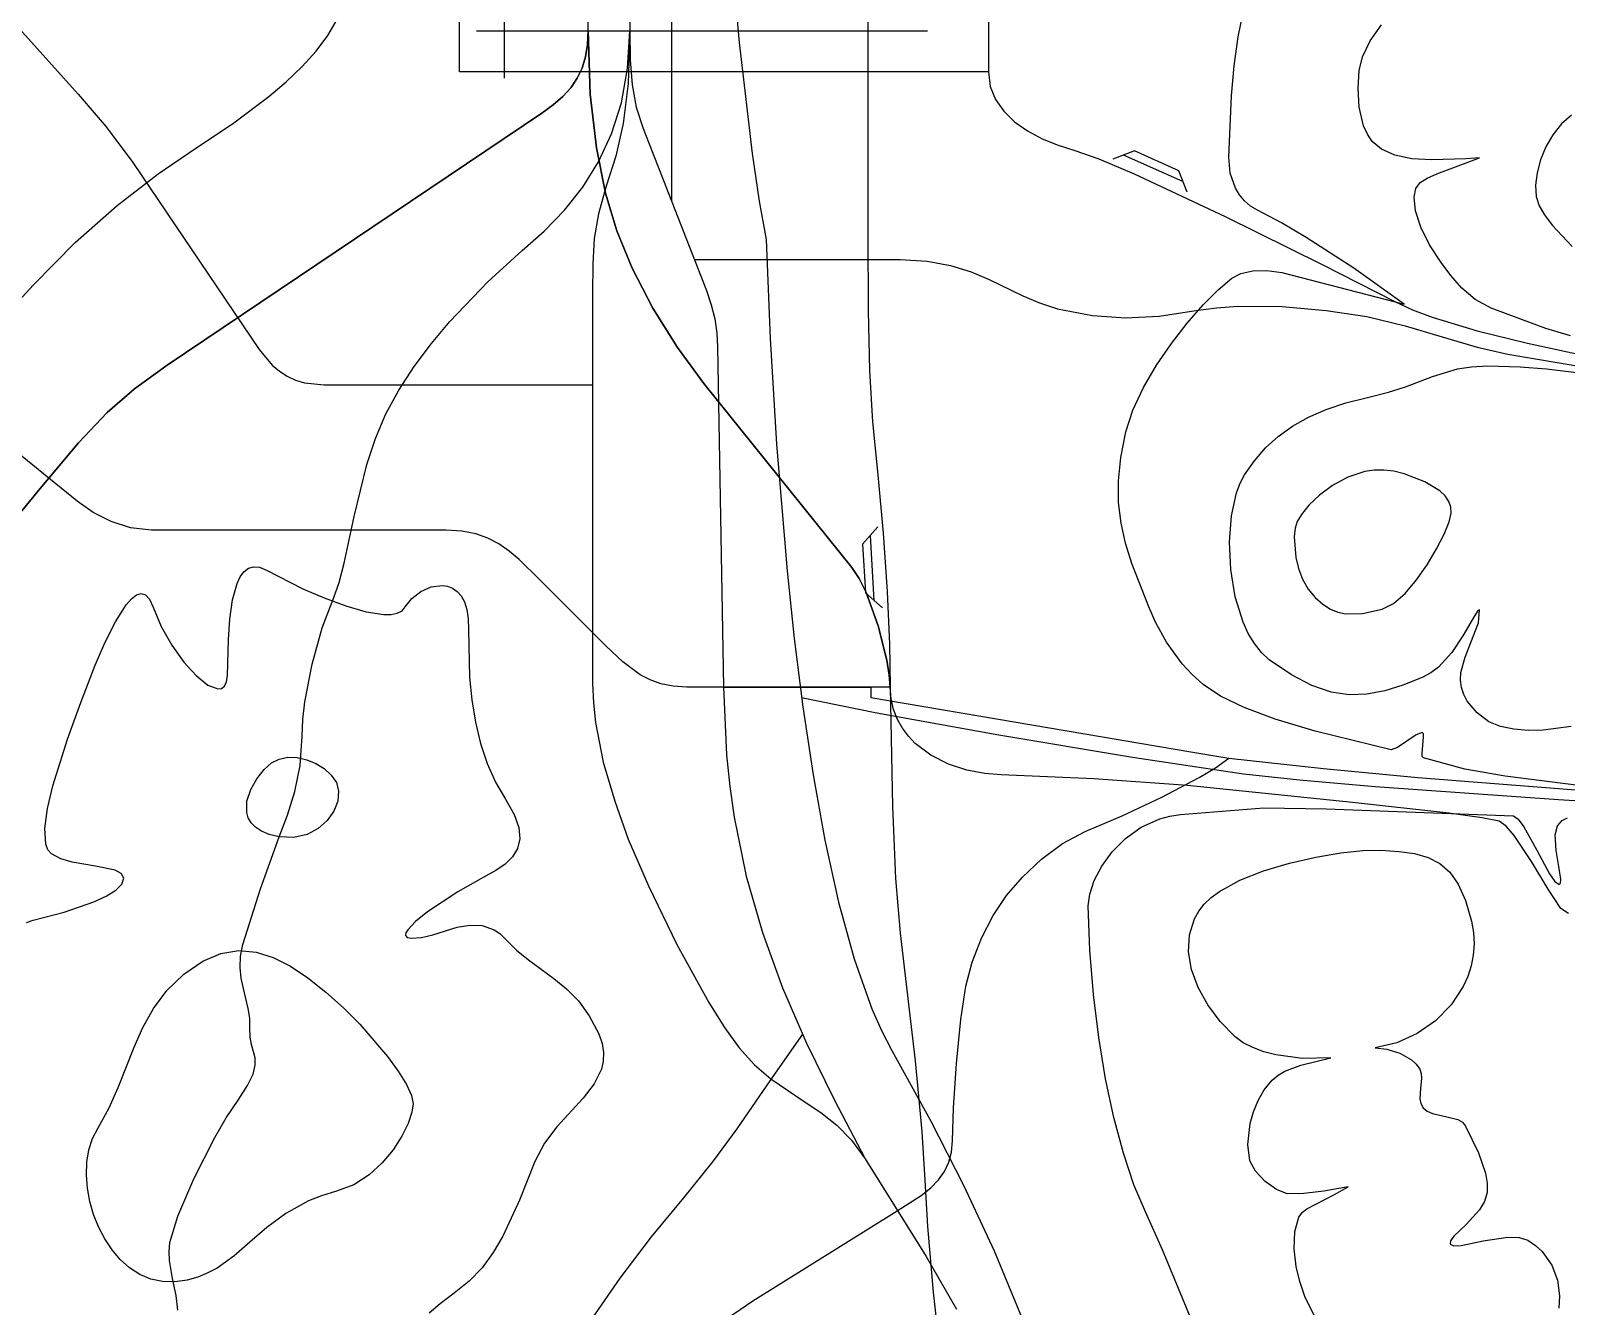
# Model space of a CAD drawing. Header units: millimetres. Extents: x 2 to 2848, y 1 to 2248.
# Drawn here: x 767.1 to 956.2, y 736.6 to 893.7 of the extents above; entities that cross this region are included whole.
import ezdxf

# ---------------------------------------------------------------- set-up
doc = ezdxf.new("R2010")
doc.units = ezdxf.units.MM
for name, color, linetype in [('100m', 7, 'CONTINUOUS'), ('200m', 7, 'CONTINUOUS'), ('500m', 7, 'CONTINUOUS'), ('8x', 7, 'CONTINUOUS'), ('8xx', 7, 'CONTINUOUS'), ('8xx淵', 7, 'CONTINUOUS'), ('8x淵', 7, 'CONTINUOUS'), ('9x', 7, 'CONTINUOUS'), ('9xx', 7, 'CONTINUOUS'), ('9xx淵', 7, 'CONTINUOUS'), ('9x淵', 7, 'CONTINUOUS'), ('市街地', 7, 'CONTINUOUS'), ('河川・湖沼', 7, 'CONTINUOUS'), ('禾州地鉄', 7, 'CONTINUOUS'), ('禾州市道', 7, 'CONTINUOUS'), ('禾州市電', 7, 'CONTINUOUS'), ('禾州新交通', 7, 'CONTINUOUS'), ('終南線', 7, 'CONTINUOUS'), ('自轉車道・登山道', 7, 'CONTINUOUS'), ('車廠', 7, 'CONTINUOUS'), ('青空急行', 7, 'CONTINUOUS'), ('高速道路', 7, 'CONTINUOUS'), ('鹽州線', 7, 'CONTINUOUS')]:
    doc.layers.add(name, color=color, linetype=linetype)

msp = doc.modelspace()

# ---------------------------------------------------------------- linework, layer by layer
at = {"layer": '100m', "color": 1}
for points in [[(963.224211, 800.023786), (956.122511, 800.913537), (948.672169, 801.88382), (943.73125, 802.7148), (938.61896, 804.1412), (938.4847, 804.306808), (938.451648, 804.66338), (938.552896, 805.695137), (938.650172, 806.727927), (938.612153, 807.085787), (938.47094, 807.2532), (937.706818, 806.963528), (936.566974, 806.191175), (935.42391, 805.419759), (934.65013, 805.1329), (925.30474, 807.4068), (920.376837, 808.880586), (916.538271, 810.315662), (913.63474, 811.733283), (911.51194, 813.1547), (910.117659, 814.397791), (908.90321, 815.71268), (906.970285, 818.387837), (905.626117, 820.840152), (904.78366, 822.7296), (902.697249, 828.084392), (901.926602, 830.575634), (901.376639, 833.046964), (901.07659, 835.576527), (901.055687, 838.242468), (901.343163, 841.122931), (901.96825, 844.29606), (902.839007, 846.973603), (904.132453, 849.740589), (905.746279, 852.507945), (907.578176, 855.186596), (909.525834, 857.68747), (911.486944, 859.921493), (913.359196, 861.799591), (915.04028, 863.23269), (916.118014, 863.77696), (917.602938, 864.11242), (919.344373, 864.174543), (921.19164, 863.8988), (936.2358, 860.03047), (930.043961, 864.43846), (924.191897, 868.238402), (921.127418, 870.038597), (918.18039, 871.58227), (917.316484, 872.095979), (916.575085, 872.732281), (915.955152, 873.473234), (915.45564, 874.300891), (914.813712, 876.144543), (914.64096, 878.11968), (914.988692, 885.696702), (915.315805, 889.374393), (915.800956, 892.940314), (916.48605, 896.366048)], [(766.559638, 783.85301), (767.38262, 784.1345), (771.2099, 785.101927), (774.85181, 786.389537), (776.366326, 787.104231), (777.55019, 787.839955), (778.308631, 788.577035), (778.54688, 789.2958), (778.236291, 789.884357), (777.482654, 790.286092), (775.073315, 790.782087), (772.173018, 791.289764), (770.805684, 791.706101), (769.63592, 792.3151), (769.204021, 792.794616), (768.93322, 793.489055), (768.812078, 795.416734), (769.146832, 797.886209), (769.811817, 800.68555), (771.629833, 806.426116), (773.26082, 810.943), (775.031681, 815.561819), (776.225893, 818.313459), (777.52145, 820.900401), (778.839968, 822.978005), (779.483343, 823.718106), (780.103064, 824.201633), (780.689335, 824.385505), (781.232356, 824.226644), (781.72233, 823.681969), (782.14946, 822.7084), (783.139046, 820.304647), (784.446763, 817.998583), (785.935672, 815.933824), (787.468838, 814.253987), (788.90932, 813.10269), (790.120183, 812.623548), (790.596715, 812.680916), (790.964489, 812.960179), (791.20639, 813.47929), (791.3053, 814.2562), (791.429156, 818.721247), (791.609333, 821.222902), (791.94878, 823.597959), (792.507827, 825.616902), (792.888554, 826.421107), (793.346804, 827.050216), (793.890118, 827.475539), (794.526038, 827.668387), (795.262105, 827.600071), (796.10586, 827.2419), (800.584009, 824.965586), (803.215678, 823.829046), (805.872918, 822.845413), (808.378607, 822.128559), (810.555627, 821.792358), (811.465536, 821.802587), (812.226858, 821.950681), (812.817453, 822.250874), (813.21518, 822.7174), (814.007756, 823.76803), (815.120447, 824.631198), (816.419134, 825.200446), (817.769698, 825.369319), (818.422521, 825.270346), (819.038019, 825.031358), (819.599427, 824.639046), (820.089979, 824.080105), (820.492912, 823.341228), (820.791459, 822.409105), (820.968857, 821.270432), (821.00834, 819.9119), (821.132769, 814.084156), (821.414161, 811.257177), (821.860042, 808.522775), (822.484193, 805.906939), (823.30039, 803.435656), (824.322413, 801.134914), (825.56404, 799.0307), (826.64361, 797.167193), (827.209356, 795.552772), (827.319831, 794.159728), (827.033587, 792.96035), (826.40918, 791.926929), (825.50516, 791.031753), (824.380083, 790.247114), (823.0925, 789.5453), (819.696003, 787.634883), (815.970113, 785.153312), (814.483458, 783.966063), (813.51423, 782.957286), (813.286129, 782.55329), (813.262356, 782.234069), (813.467903, 782.013011), (813.92776, 781.9035), (815.195923, 781.988823), (816.593299, 782.343011), (819.621215, 783.265137), (821.174521, 783.536655), (822.702569, 783.484195), (824.166741, 782.959547), (824.862806, 782.473837), (825.52842, 781.8145), (826.900156, 780.43166), (828.387958, 779.225881), (831.518037, 776.9466), (833.063455, 775.673645), (834.531218, 774.178844), (835.872897, 772.362471), (837.04006, 770.1248), (837.447688, 768.92901), (837.622892, 767.815511), (837.589795, 766.772762), (837.372519, 765.789225), (836.481927, 763.953627), (835.1441, 762.2164), (831.898681, 758.6678), (830.377058, 756.671795), (829.18014, 754.4049), (827.285926, 749.639855), (825.241838, 745.211737), (824.049953, 743.187036), (822.684235, 741.322177), (821.099229, 739.642363), (819.24948, 738.1728), (817.495608, 736.876977), (816.144221, 735.721792)], [(910.444582, 734.003955), (908.454195, 738.773087), (906.488656, 743.528102), (904.38399, 748.1851), (902.966548, 751.517037), (901.661966, 755.423398), (900.490538, 759.81422), (899.472555, 764.599537), (898.62831, 769.689388), (897.978094, 774.993808), (897.5422, 780.422833), (897.34092, 785.8865), (897.518097, 787.33278), (898.077388, 789.008237), (899.005533, 790.792632), (900.28927, 792.565725), (901.915339, 794.207277), (903.870479, 795.59705), (906.14143, 796.614804), (907.39119, 796.946599), (908.71493, 797.1403), (918.982729, 797.984775), (926.62558, 797.8616), (949.72576, 796.9648), (950.287309, 796.593123), (950.979236, 795.636056), (952.573968, 792.74705), (954.149443, 789.860369), (954.817299, 788.906209), (955.34515, 788.5386), (955.513604, 788.703322), (955.539168, 789.165755), (955.316775, 790.730362), (954.988272, 792.725639), (954.86396, 794.6448), (955.146032, 795.748297), (955.718725, 796.410775), (956.365031, 796.732716)]]:
    msp.add_lwpolyline(points, dxfattribs=at)
at = {"layer": '200m', "color": 1}
for points in [[(956.726264, 856.096909), (953.70062, 857.003671), (946.97376, 859.51695), (944.997666, 860.600899), (943.362153, 862.000696), (941.98711, 863.56368), (940.79243, 865.13719), (939.361974, 867.336913), (938.297964, 869.515841), (937.648529, 871.517246), (937.4618, 873.1844), (937.682521, 874.260158), (938.230568, 874.998851), (939.097443, 875.548367), (940.27465, 876.05659), (945.54527, 878.05085), (943.853033, 877.925919), (939.6673, 877.7846), (937.178811, 877.932228), (935.080833, 878.383506), (933.441235, 879.098599), (932.32789, 880.03767), (931.717105, 880.967147), (931.258192, 882.000229), (930.726261, 884.266086), (930.592658, 886.612998), (930.71794, 888.81872), (931.13483, 890.488517), (932.063216, 892.443391), (933.458517, 894.44497)], [(956.828376, 807.975145), (953.351035, 807.532062), (951.521435, 807.50913), (949.745114, 807.657573), (948.107498, 808.006621), (946.69401, 808.5855), (945.228554, 809.659486), (944.028464, 811.107262), (943.591811, 811.932378), (943.298157, 812.804208), (943.173052, 813.707174), (943.24205, 814.6257), (943.758953, 816.519694), (944.446419, 818.318775), (945.40031, 820.7439), (945.54412, 822.370475), (945.285453, 822.18705), (944.7594, 821.3557), (943.488147, 819.174027), (942.107705, 817.092637), (940.479996, 815.31258), (939.530266, 814.598377), (938.46694, 814.0349), (936.104665, 813.094587), (933.856955, 812.38895), (931.667735, 811.974012), (929.480931, 811.9058), (927.240467, 812.240337), (924.890267, 813.03365), (922.374257, 814.341762), (919.63636, 816.2207), (918.659099, 817.114346), (917.794942, 818.202596), (917.042099, 819.458861), (916.398781, 820.856552), (915.433562, 823.969862), (914.88497, 827.329815), (914.738689, 830.723704), (914.980404, 833.93882), (915.595799, 836.762455), (916.039154, 837.960995), (916.57056, 838.9819), (917.794365, 840.737612), (919.177479, 842.317141), (920.736477, 843.728408), (922.487932, 844.979335), (924.448419, 846.077843), (926.634512, 847.031854), (929.062784, 847.849289), (931.74981, 848.53807), (934.303488, 849.184657), (936.40475, 849.848891), (939.754541, 851.102254), (942.808204, 852.04207), (944.539307, 852.31437), (946.57476, 852.41225), (950.538837, 852.315572), (953.793384, 852.061537), (959.85988, 851.29741)], [(925.656733, 734.46225), (924.017711, 737.787925), (923.380126, 739.599548), (922.92849, 741.4484), (922.686915, 743.655033), (922.789476, 745.793163), (923.29338, 747.541161), (923.713711, 748.168352), (924.25583, 748.5774), (927.577766, 750.30515), (929.33365, 751.2916), (926.364216, 750.76515), (923.880911, 750.459241), (921.82387, 750.4379), (920.5156, 750.935683), (919.128786, 751.953412), (917.9438, 753.224736), (917.24101, 754.4833), (916.99136, 756.476423), (917.287344, 759.103587), (917.677377, 760.51283), (918.248733, 761.910058), (919.016383, 763.238428), (919.9953, 764.4411), (920.7163, 765.0417), (921.568289, 765.533306), (923.508425, 766.259175), (927.23569, 767.169), (923.740039, 767.090986), (920.443309, 767.524687), (918.947848, 767.920046), (917.59609, 768.42727), (916.419355, 769.041006), (915.44897, 769.7559), (913.592357, 771.639153), (912.047644, 773.686039), (910.855739, 775.837571), (910.057551, 778.034762), (909.693989, 780.218628), (909.80596, 782.33018), (910.434374, 784.310433), (910.955031, 785.232889), (911.62014, 786.1004), (912.459786, 786.913415), (913.48415, 787.676801), (915.988059, 789.051698), (918.933919, 790.219125), (922.123783, 791.173112), (925.3597, 791.907692), (928.443725, 792.416895), (931.177907, 792.694754), (933.3643, 792.7353), (935.599415, 792.594029), (937.540549, 792.32875), (939.215093, 791.86609), (940.650438, 791.132675), (941.873973, 790.055132), (942.913092, 788.560087), (943.795184, 786.574168), (944.54764, 784.024), (944.800324, 782.602989), (944.868932, 781.20232), (944.764468, 779.830359), (944.497931, 778.495472), (944.080325, 777.206024), (943.52265, 775.970382), (942.0311, 773.693975), (940.111295, 771.733178), (937.851246, 770.154916), (935.338967, 769.026114), (932.66247, 768.4137), (934.11582, 768.231372), (935.713012, 767.744975), (937.161109, 766.935141), (937.737702, 766.402882), (938.16717, 765.7825), (938.340133, 765.251156), (938.37913, 764.663278), (938.255076, 763.3946), (938.194714, 762.129822), (938.313326, 761.546819), (938.59775, 761.0223), (939.090153, 760.609523), (939.752382, 760.325434), (941.337199, 759.959825), (942.853958, 759.558478), (943.431116, 759.229718), (943.80442, 758.7544), (943.80442, 758.7544), (945.41036, 755.456425), (946.263006, 752.955925), (946.47634, 751.715216), (946.46181, 750.5656), (946.128506, 749.467666), (945.513067, 748.439425), (943.865321, 746.626), (942.377642, 745.193275), (941.962287, 744.640909), (941.9091, 744.2092), (942.347993, 744.005096), (943.253138, 744.067927), (945.96189, 744.612313), (949.034783, 745.078192), (950.395102, 745.04289), (951.47124, 744.7014), (952.432572, 744.043757), (953.245211, 743.303991), (954.451643, 741.629025), (955.144995, 739.778372), (955.37973, 737.8539), (955.307755, 736.352854)]]:
    msp.add_lwpolyline(points, dxfattribs=at)
for points in [[(797.66484, 794.3971), (796.46761, 794.695555), (795.508484, 795.093564), (794.768987, 795.577524), (794.230643, 796.133834), (793.874979, 796.748892), (793.683521, 797.409094), (793.71932, 798.810525), (794.190245, 800.229309), (794.948499, 801.556628), (795.846286, 802.683664), (796.73581, 803.5016), (797.665928, 803.984607), (798.741932, 804.195445), (799.900678, 804.158064), (801.079021, 803.896413), (802.213816, 803.434441), (803.241917, 802.796098), (804.10018, 802.005335), (804.72546, 801.0861), (805.005474, 800.013061), (804.890857, 798.810616), (804.41284, 797.577313), (803.602654, 796.4117), (802.49153, 795.412325), (801.110699, 794.677734), (799.491392, 794.306477), (797.66484, 794.3971)], [(804.72546, 750.7327), (802.910325, 750.189899), (801.280717, 749.542374), (798.484499, 748.005319), (796.149627, 746.265866), (794.088922, 744.46835), (792.115208, 742.757102), (790.041305, 741.276456), (788.908289, 740.667713), (787.680035, 740.170745), (786.333144, 739.803593), (784.84422, 739.5843), (783.314997, 739.60322), (781.868788, 739.91854), (780.514574, 740.500047), (779.261339, 741.317531), (778.118062, 742.34078), (777.093727, 743.539582), (776.197314, 744.883726), (775.437806, 746.343), (774.824185, 747.887193), (774.365431, 749.486093), (774.070528, 751.109489), (773.948456, 752.727169), (774.008197, 754.308921), (774.258734, 755.824535), (774.709048, 757.243799), (775.36812, 758.5365), (776.737713, 761.004598), (777.859083, 763.509717), (779.827469, 768.500363), (780.909645, 770.920562), (782.213918, 773.247127), (783.857866, 775.447394), (785.95907, 777.4887), (788.279466, 779.092375), (790.51712, 780.040645), (792.693806, 780.392302), (794.831299, 780.206137), (796.951372, 779.540943), (799.075801, 778.455511), (801.226359, 777.008633), (803.42482, 775.2591), (805.594978, 773.319375), (807.617072, 771.307798), (811.04287, 767.339088), (812.359479, 765.516951), (813.353831, 763.892958), (813.982377, 762.534608), (814.20157, 761.5094), (814.042756, 760.469003), (813.572457, 759.100253), (812.799887, 757.523514), (811.73426, 755.85915), (810.38479, 754.227523), (808.76069, 752.748997), (806.871176, 751.543935), (804.72546, 750.7327)]]:
    msp.add_lwpolyline(points, close=True, dxfattribs=at)
at = {"layer": '500m', "color": 1}
msp.add_lwpolyline([(956.8737, 883.30757), (955.62347, 882.227391), (954.55812, 880.897101), (953.692546, 879.396634), (953.041646, 877.805927), (952.620318, 876.204917), (952.44346, 874.673538), (952.525968, 873.291727), (952.88274, 872.13942), (953.545775, 871.027473), (954.490843, 869.766597), (956.949298, 867.116975)], dxfattribs=at)
msp.add_lwpolyline([(936.25149, 839.12693), (934.984685, 839.44416), (933.75466, 839.581848), (932.566184, 839.55889), (931.424025, 839.394182), (929.297734, 838.715107), (927.413934, 837.695795), (925.810772, 836.487422), (924.526395, 835.24116), (923.598952, 834.108185), (923.06659, 833.23967), (922.810247, 832.414899), (922.690798, 831.357029), (922.894796, 828.809916), (923.234349, 827.454638), (923.743009, 826.134188), (924.428828, 824.915548), (925.29986, 823.8657), (926.246048, 823.044771), (927.168078, 822.452902), (928.090109, 822.067322), (929.036299, 821.865262), (931.097785, 821.920617), (933.5458, 822.4368), (934.939917, 823.123359), (936.372285, 824.38195), (937.776468, 826.039757), (939.086034, 827.923966), (940.234545, 829.861761), (941.155569, 831.680327), (941.782668, 833.206849), (942.04941, 834.26851), (942.005776, 835.017768), (941.751404, 835.723323), (941.294362, 836.386746), (940.642717, 837.009611), (938.787897, 838.139954), (936.25149, 839.12693)], close=True, dxfattribs=at)
at = {"layer": '8x', "color": 1}
for points in [[(873.79756, 748.3269), (876.759369, 750.220242), (877.927858, 751.165101), (878.886514, 752.144363), (879.634167, 753.184735), (880.169651, 754.312927), (880.491798, 755.555646), (880.59944, 756.9396), (880.746202, 761.013769), (881.128609, 766.4646), (881.659844, 771.915431), (882.25309, 775.9896), (883.047874, 778.964095), (884.196124, 781.926187), (885.629627, 784.714636), (887.28017, 787.1682), (889.236012, 789.432178), (891.564199, 791.628975), (894.164693, 793.563234), (896.93746, 795.0396), (901.49645, 797.00053), (906.399161, 799.277837), (911.002796, 801.701527), (912.991587, 802.91514), (914.66456, 804.1016)], [(914.66456, 804.1016), (926.293584, 802.815441), (937.936226, 801.71365), (960.50362, 799.9344)]]:
    msp.add_lwpolyline(points, dxfattribs=at)
at = {"layer": '8xx', "color": 2}
for points in [[(848.80745, 865.52066), (874.17179, 865.52066), (877.505399, 865.32361), (880.380788, 864.79096), (882.896618, 864.010461), (885.151548, 863.069861), (889.273343, 861.059361), (891.337528, 860.164961), (893.53545, 859.46146), (897.873561, 858.609334), (901.931045, 858.327236), (906.058691, 858.553783), (910.60729, 859.22759), (913.121205, 859.579111), (915.757347, 859.768393), (921.218726, 859.730395), (926.636255, 859.253909), (931.65476, 858.47925), (936.359023, 857.361102), (940.944891, 855.988626), (945.223817, 854.70385), (949.00725, 853.8488), (958.501985, 852.264386)], [(852.39068, 812.8436), (870.54528, 812.8436), (870.54528, 811.5761), (910.23277, 804.8292), (914.66456, 804.1016)]]:
    msp.add_lwpolyline(points, dxfattribs=at)
at = {"layer": '8xx淵', "color": 1}
for points in [[(848.80745, 865.5207), (874.17179, 865.5207), (877.505399, 865.323651), (880.380788, 864.791005), (882.896618, 864.010509), (885.151548, 863.069913), (889.273343, 861.059414), (891.337528, 860.16501), (893.53545, 859.4615), (897.873561, 858.609356), (901.931045, 858.32725), (906.058691, 858.553794), (910.60729, 859.2276), (913.121205, 859.579123), (915.757347, 859.768409), (921.218726, 859.730425), (926.636255, 859.253953), (931.65476, 858.4793), (936.359023, 857.361148), (940.944891, 855.988663), (945.223817, 854.70387), (949.00725, 853.8488), (958.501985, 852.264388)], [(852.39068, 812.8436), (870.54528, 812.8436), (870.54528, 811.5761), (910.23277, 804.8292), (914.66456, 804.1016)]]:
    msp.add_lwpolyline(points, dxfattribs=at)
at = {"layer": '8x淵', "color": 1}
for points in [[(873.79756, 748.3269), (876.759369, 750.220242), (877.927858, 751.165101), (878.886514, 752.144363), (879.634167, 753.184735), (880.169651, 754.312927), (880.491798, 755.555646), (880.59944, 756.9396), (880.746202, 761.013769), (881.128609, 766.4646), (881.659844, 771.915431), (882.25309, 775.9896), (883.047874, 778.964095), (884.196124, 781.926187), (885.629627, 784.714636), (887.28017, 787.1682), (889.236012, 789.432178), (891.564199, 791.628975), (894.164693, 793.563234), (896.93746, 795.0396), (901.49645, 797.00053), (906.399161, 799.277837), (911.002796, 801.701527), (912.991587, 802.91514), (914.66456, 804.1016)], [(914.66456, 804.1016), (926.293584, 802.815441), (937.936226, 801.71365), (960.50362, 799.9344)]]:
    msp.add_lwpolyline(points, dxfattribs=at)
at = {"layer": '9x', "color": 1}
for points in [[(721.449, 946.24331), (736.77853, 926.13519), (772.91403, 885.8909), (776.390324, 881.872475), (779.6609, 877.4573), (795.20519, 854.43855), (796.820868, 852.499479), (797.714838, 851.747925), (798.671656, 851.138457), (799.695394, 850.66865), (800.790122, 850.336077), (803.20883, 850.07293), (836.28175, 850.07293)], [(840.86993, 926.96326), (840.86993, 893.70575), (840.653616, 887.204667), (840.051443, 882.254532), (839.13356, 878.244819), (837.97012, 874.565), (836.996667, 871.162324), (836.496786, 868.110439), (836.31262, 864.988397), (836.28631, 861.37525), (836.28631, 813.2935), (836.379306, 810.892561), (836.64441, 808.468609), (837.607625, 803.5999), (839.009327, 798.783841), (840.68289, 794.1169), (843.16111, 788.343091), (846.67565, 781.13665), (850.60818, 773.989159), (852.537963, 770.903639), (854.34037, 768.3922), (856.243824, 766.307009), (858.244925, 764.605328), (862.366274, 761.8015), (864.399625, 760.423854), (866.356828, 758.878722), (868.194436, 757.028354), (869.869, 754.735), (877.387525, 742.69095), (881.116075, 736.212887)], [(851.223491, 733.964203), (856.02416, 737.2419), (873.79758, 748.3269)]]:
    msp.add_lwpolyline(points, dxfattribs=at)
at = {"layer": '9xx', "color": 2}
for points in [[(840.86993, 893.70575), (840.932974, 890.109992), (841.173841, 887.032324), (841.670138, 884.281984), (842.49947, 881.66821), (850.31799, 861.7026), (850.909482, 859.948444), (851.324147, 858.195119), (851.574829, 856.464967), (851.67437, 854.78033), (852.39068, 812.8436), (852.788312, 804.515464), (853.194842, 800.592258), (853.73652, 796.803616), (855.215324, 789.55199), (857.204745, 782.604525), (859.684803, 775.805157), (862.635518, 768.997822), (866.03691, 762.026457), (869.869, 754.735)], [(822.98233, 705.8378), (827.07223, 716.0579), (830.00042, 723.060425), (831.77975, 726.927453), (833.71461, 730.8005), (836.271313, 735.093008), (839.683271, 740.023963), (843.560164, 745.123311), (847.51167, 749.921), (851.091022, 754.345756), (854.090474, 758.442425), (858.2225, 764.4671), (862.19813, 770.0798)]]:
    msp.add_lwpolyline(points, dxfattribs=at)
at = {"layer": '9xx淵', "color": 1}
for points in [[(840.86993, 893.70575), (840.932974, 890.109992), (841.173841, 887.032324), (841.670138, 884.281984), (842.49947, 881.66821), (850.31799, 861.7026), (850.909482, 859.948444), (851.324147, 858.195119), (851.574829, 856.464967), (851.67437, 854.78033), (852.39068, 812.8436), (852.788312, 804.515464), (853.194842, 800.592258), (853.73652, 796.803616), (855.215324, 789.55199), (857.204745, 782.604525), (859.684803, 775.805157), (862.635518, 768.997822), (866.03691, 762.026457), (869.869, 754.735)], [(822.98233, 705.8378), (827.07223, 716.0579), (830.00042, 723.060425), (831.77975, 726.927453), (833.71461, 730.8005), (836.271313, 735.093008), (839.683271, 740.023963), (843.560164, 745.123311), (847.51167, 749.921), (851.091022, 754.345756), (854.090474, 758.442425), (858.2225, 764.4671), (862.19813, 770.0798)]]:
    msp.add_lwpolyline(points, dxfattribs=at)
at = {"layer": '9x淵', "color": 1}
for points in [[(721.449, 946.24331), (736.77853, 926.13519), (772.91403, 885.8909), (776.390324, 881.872475), (779.6609, 877.4573), (795.20519, 854.43855), (796.820868, 852.499479), (797.714838, 851.747925), (798.671656, 851.138457), (799.695394, 850.66865), (800.790122, 850.336077), (803.20883, 850.07293), (836.28175, 850.07293)], [(840.86993, 926.96326), (840.86993, 893.70575), (840.653616, 887.204667), (840.051443, 882.254532), (839.13356, 878.244819), (837.97012, 874.565), (836.996667, 871.162324), (836.496786, 868.110439), (836.31262, 864.988397), (836.28631, 861.37525), (836.28631, 813.2935), (836.379306, 810.892561), (836.64441, 808.468609), (837.607625, 803.5999), (839.009327, 798.783841), (840.68289, 794.1169), (843.16111, 788.343091), (846.67565, 781.13665), (850.60818, 773.989159), (852.537963, 770.903639), (854.34037, 768.3922), (856.243812, 766.306996), (858.244883, 764.605281), (862.36614, 761.80135), (864.399442, 760.423649), (866.356605, 758.878469), (868.194185, 757.028066), (869.86874, 754.7347), (877.387355, 742.690887), (881.115967, 736.212939)], [(851.223491, 733.964203), (856.02416, 737.2419), (873.79758, 748.3269)]]:
    msp.add_lwpolyline(points, dxfattribs=at)
at = {"layer": '市街地', "color": 7}
msp.add_lwpolyline([(785.045, 1011.00597), (890.3, 1011.00597), (890.3, 986.37697), (890.3, 938.26897), (885.031, 938.26897), (885.031, 934.12184), (885.03124, 888.64073), (819.9, 888.64073), (819.90002, 914.69601), (783.84724, 914.69605), (783.84722, 916.82701), (765.26704, 916.82696), (746.48398, 957.37063), (785.04468, 974.53626)], close=True, dxfattribs=at)
at = {"layer": '河川・湖沼', "color": 4}
for points in [[(853.121245, 905.983007), (854.322353, 892.268085), (855.945159, 878.577965), (856.817773, 872.699513), (857.6795, 867.97603), (858.158093, 855.792796), (858.938865, 842.791523), (860.242872, 827.164052), (861.129116, 818.829612), (862.191802, 810.395565), (863.44614, 802.047559), (864.907341, 793.971241), (866.590617, 786.352258), (868.511178, 779.376259), (870.684235, 773.22889), (871.870204, 770.523957), (873.125, 768.0958), (877.890007, 759.452959), (882.018712, 751.405802), (885.739754, 743.391965), (889.281767, 734.849087)], [(862.01103, 811.5628), (871.300425, 809.686092), (886.303329, 806.967463), (902.770785, 804.196202), (916.45384, 802.1616), (923.358563, 801.41853), (932.662112, 800.616275), (955.249045, 798.9769), (993.82573, 796.5575), (997.361118, 796.589518), (1001.812343, 796.997434), (1013.030355, 798.627375), (1026.615877, 800.820153), (1034.026489, 801.931616), (1041.70502, 802.9486), (1047.665025, 803.581445), (1053.707452, 804.072247), (1065.168762, 804.694425), (1074.347339, 804.948541), (1079.50157, 804.968), (1082.813652, 805.162203), (1085.722307, 805.6811), (1088.57541, 806.4647)]]:
    msp.add_lwpolyline(points, dxfattribs=at)
at = {"layer": '禾州地鉄', "color": 5}
msp.add_lwpolyline([(835.73694, 893.70579), (835.73694, 1005.15289)], dxfattribs=at)
at = {"layer": '禾州市道', "color": 1}
for points in [[(825.43517, 887.84829), (825.43517, 914.69562), (825.435, 1013.88137)], [(819.89998, 888.64075), (819.89998, 914.69594), (819.89998, 1011.00597)], [(846.015, 1011.00597), (846.015, 926.9632), (846.015, 872.78765)], [(821.9786, 893.70563), (877.53936, 893.70582)]]:
    msp.add_lwpolyline(points, dxfattribs=at)
at = {"layer": '禾州市電', "color": 3}
msp.add_lwpolyline([(835.73694, 893.70579), (835.73694, 1005.15289)], dxfattribs=at)
at = {"layer": '禾州市電', "color": 6}
msp.add_lwpolyline([(840.86993, 977.97797), (840.86993, 959.04899), (840.86993, 926.96326), (840.86993, 893.70575), (840.932974, 890.109992), (841.173841, 887.032324), (841.670138, 884.281984), (842.49947, 881.66821), (850.31799, 861.7026), (850.909482, 859.948444), (851.324147, 858.195119), (851.574829, 856.464967), (851.67437, 854.78033), (852.39068, 812.8436)], dxfattribs=at)
at = {"layer": '禾州新交通', "color": 6}
msp.add_lwpolyline([(872.92653, 812.8435), (847.88585, 812.8435), (846.201322, 812.94852), (844.705344, 813.248512), (843.367222, 813.720873), (842.156261, 814.343), (839.993048, 815.946137), (837.97015, 817.8771), (829.73824, 826.109), (827.230075, 828.558683), (826.015459, 829.594975), (824.756995, 830.482181), (823.402064, 831.202763), (821.898048, 831.739179), (820.192326, 832.073892), (818.23228, 832.18936), (781.93709, 832.18936), (779.389407, 832.471147), (776.979081, 833.237016), (774.767613, 834.367733), (772.8165, 835.74406), (737.60354, 864.28691)], dxfattribs=at)
at = {"layer": '禾州新交通', "color": 1}
msp.add_lwpolyline([(872.92653, 812.8435), (847.88585, 812.8435), (846.201322, 812.94852), (844.705344, 813.248512), (843.367222, 813.720873), (842.156261, 814.343), (839.993048, 815.946137), (837.97015, 817.8771), (829.73824, 826.109), (827.230075, 828.558683), (826.015459, 829.594975), (824.756995, 830.482181), (823.402064, 831.202763), (821.898048, 831.739179), (820.192326, 832.073892), (818.23228, 832.18936), (781.93709, 832.18936), (779.389407, 832.471147), (776.979081, 833.237016), (774.767613, 834.367733), (772.8165, 835.74406), (737.60354, 864.28691)], dxfattribs=at)
at = {"layer": '終南線', "color": 7}
for points in [[(885.03109, 904.49997), (885.03124, 888.64073), (885.258898, 886.850097), (885.906922, 885.228614), (886.922888, 883.774668), (888.254373, 882.486645), (889.84895, 881.362932), (891.654197, 880.401916), (893.617688, 879.601983), (895.687, 878.96152), (898.631568, 877.919222), (902.978201, 876.063137), (914.212194, 870.799249), (926.05805, 864.949151), (935.18484, 860.29214), (937.276168, 859.322397), (939.679953, 858.408325), (945.22702, 856.72613), (951.430284, 855.20343), (957.89399, 853.7981)], [(956.489352, 784.935564), (955.53021, 785.5827), (953.970828, 787.94933), (951.947416, 791.356013), (949.816831, 794.565389), (948.822867, 795.709413), (947.93593, 796.3401), (945.872362, 796.752864), (941.746128, 797.310577), (929.86985, 798.646913), (909.57135, 800.7057), (898.045432, 801.540813), (886.61874, 802.0286), (884.595219, 802.182622), (882.386434, 802.616111), (880.129588, 803.360454), (877.961884, 804.447037), (876.020523, 805.907247), (875.177598, 806.787271), (874.442709, 807.77247), (873.833008, 808.86677), (873.365644, 810.074092), (873.057768, 811.398361), (872.92653, 812.8435)]]:
    msp.add_lwpolyline(points, dxfattribs=at)
at = {"layer": '終南線', "color": 1}
for points in [[(885.03109, 904.49997), (885.03124, 888.64073), (885.258898, 886.850097), (885.906922, 885.228614), (886.922888, 883.774668), (888.254373, 882.486645), (889.84895, 881.362932), (891.654197, 880.401916), (893.617688, 879.601983), (895.687, 878.96152), (898.631568, 877.919222), (902.978201, 876.063137), (914.212194, 870.799249), (926.05805, 864.949151), (935.18484, 860.29214), (937.276168, 859.322397), (939.679953, 858.408325), (945.22702, 856.72613), (951.430284, 855.20343), (957.89399, 853.7981)], [(956.489352, 784.935564), (955.53021, 785.5827), (953.970828, 787.94933), (951.947416, 791.356013), (949.816831, 794.565389), (948.822867, 795.709413), (947.93593, 796.3401), (945.872362, 796.752864), (941.746128, 797.310577), (929.86985, 798.646913), (909.57135, 800.7057), (898.045432, 801.540813), (886.61874, 802.0286), (884.595219, 802.182622), (882.386434, 802.616111), (880.129588, 803.360454), (877.961884, 804.447037), (876.020523, 805.907247), (875.177598, 806.787271), (874.442709, 807.77247), (873.833008, 808.86677), (873.365644, 810.074092), (873.057768, 811.398361), (872.92653, 812.8435)]]:
    msp.add_lwpolyline(points, dxfattribs=at)
at = {"layer": '自轉車道・登山道', "color": 1}
msp.add_lwpolyline([(804.39947, 823.8792), (805.071264, 825.74652), (805.681045, 828.102189), (806.91301, 833.850688), (808.49224, 840.268917), (809.536103, 843.461751), (810.81561, 846.5011), (812.410747, 849.4323), (814.313856, 852.340041), (816.443092, 855.176386), (818.716612, 857.8934), (823.369131, 862.777684), (827.61666, 866.6094), (830.313137, 869.004458), (832.812873, 871.602686), (835.065691, 874.444211), (837.021419, 877.569163), (838.629881, 881.017669), (839.840903, 884.829858), (840.604311, 889.045859), (840.86993, 893.7058)], dxfattribs=at)
at = {"layer": '自轉車道・登山道', "color": 3}
msp.add_lwpolyline([(785.21718, 736.1037), (785.015622, 737.908233), (784.547434, 739.973213), (784.166071, 742.187011), (784.118405, 743.314833), (784.22499, 744.438), (785.212012, 747.669863), (787.160214, 752.284575), (789.740934, 757.358175), (791.165781, 759.77832), (792.62551, 761.9667), (793.79766, 763.769155), (794.462089, 765.174741), (794.731195, 766.282675), (794.717373, 767.192175), (794.290527, 768.812747), (794.102296, 769.722254), (794.08072, 770.8302), (794.068187, 772.057649), (793.881247, 773.270372), (793.278699, 775.71675), (793.010369, 776.98296), (792.862186, 778.299553), (792.90779, 779.682807), (793.22082, 781.149), (795.397805, 788.00345), (797.66482, 794.3971), (798.688181, 797.063998), (799.597155, 799.978088), (800.247972, 803.205808), (800.49686, 806.8136), (800.585873, 808.835562), (800.836892, 811.033486), (801.728829, 815.668863), (802.980434, 820.143008), (804.39947, 823.8792)], dxfattribs=at)
at = {"layer": '車廠', "color": 7}
for points in [[(909.505168, 873.796642), (908.495627, 876.438774), (903.018128, 878.887672), (900.376009, 877.878136), (900.376009, 877.878136)], [(909.000402, 875.117706), (901.697064, 878.382906)], [(871.411039, 832.57173), (869.532746, 830.457005), (869.887379, 824.467483), (872.002093, 822.5892), (872.002093, 822.5892)], [(870.471892, 831.514373), (870.944737, 823.528337)]]:
    msp.add_lwpolyline(points, dxfattribs=at)
at = {"layer": '青空急行', "color": 5}
msp.add_lwpolyline([(746.48507, 810.8646), (768.45675, 837.53943), (772.982924, 842.916532), (776.491714, 846.663055), (779.84421, 849.585036), (783.9015, 852.48851), (830.01886, 883.54522), (831.419962, 884.562745), (832.610045, 885.600193), (833.59657, 886.683681), (834.386998, 887.839325), (834.988788, 889.093241), (835.409402, 890.471547), (835.656299, 892.000358), (835.73694, 893.70579)], dxfattribs=at)
at = {"layer": '青空急行', "color": 1}
msp.add_lwpolyline([(835.73694, 893.70579), (835.656299, 892.000358), (835.409402, 890.471547), (834.988788, 889.093241), (834.386998, 887.839325), (833.59657, 886.683681), (832.610045, 885.600193), (831.419962, 884.562745), (830.01886, 883.54522), (783.9015, 852.48851), (779.84421, 849.585036), (776.491714, 846.663055), (772.982924, 842.916532), (768.45675, 837.53943), (746.48507, 810.8646)], dxfattribs=at)
at = {"layer": '高速道路', "color": 1}
for points in [[(737.79058, 830.14064), (767.42391, 862.41981), (772.557592, 867.60782), (777.745545, 872.172374), (782.766691, 876.060906), (787.39995, 879.22085), (791.914401, 882.228415), (796.428854, 885.620456), (798.546554, 887.425773), (800.496822, 889.285349), (802.223847, 891.185232), (803.67182, 893.11147), (805.980111, 897.077892)], [(737.79059, 830.14065), (767.42392, 862.41982), (772.557602, 867.60783), (777.745555, 872.172384), (782.766701, 876.060916), (787.39996, 879.22086), (791.914411, 882.228425), (796.428864, 885.620466), (798.546564, 887.425783), (800.496832, 889.285359), (802.223857, 891.185242), (803.67183, 893.11148), (805.980121, 897.077902)]]:
    msp.add_lwpolyline(points, dxfattribs=at)
at = {"layer": '鹽州線', "color": 1}
for points in [[(870.198, 950.53438), (870.19827, 868.80285), (870.238043, 859.202925), (870.40487, 851.857124), (870.770124, 845.534516), (871.40518, 839.00417), (872.089452, 831.791249), (872.562968, 824.634231), (872.838045, 818.122141), (872.927, 812.844), (873.20789, 798.126275), (873.596338, 789.244987), (874.18331, 782.5156), (876.002321, 766.805962), (876.825011, 758.107783), (877.22602, 752.0885), (877.536078, 746.383458), (878.218207, 738.297137), (879.197993, 729.764323)], [(872.92652, 812.8435), (872.822392, 814.334555), (872.527577, 816.170937), (871.471309, 820.388245), (869.968556, 824.512546), (869.115636, 826.232669), (868.23016, 827.56096), (849.97391, 850.24898), (846.7369, 854.672482), (843.723131, 859.542467), (841.155846, 864.462061), (839.25829, 869.03439), (837.870916, 873.698693), (836.753462, 879.262071), (836.008081, 885.879464), (835.73692, 893.70581)]]:
    msp.add_lwpolyline(points, dxfattribs=at)
at = {"layer": '鹽州線', "color": 7}
for points in [[(870.19827, 950.53397), (870.19827, 868.80285), (870.238022, 859.202925), (870.404851, 851.857124), (870.770117, 845.534516), (871.40518, 839.00417), (872.089452, 831.791249), (872.562968, 824.634231), (872.838045, 818.122141), (872.927, 812.844), (873.20789, 798.132537), (873.596338, 789.247336), (874.18331, 782.5156), (876.002321, 766.805962), (876.825011, 758.107783), (877.22602, 752.0885), (877.536078, 746.383458), (878.218207, 738.297137), (879.197993, 729.764323)], [(835.73693, 893.7058), (836.008091, 885.879454), (836.753473, 879.262061), (837.870926, 873.698683), (839.2583, 869.03438), (841.155856, 864.462051), (843.723141, 859.542457), (846.73691, 854.672472), (849.97392, 850.24897), (868.23017, 827.56095), (869.115646, 826.232662), (869.968566, 824.512541), (871.471319, 820.388244), (872.527587, 816.170937), (872.822402, 814.334555), (872.92653, 812.8435)]]:
    msp.add_lwpolyline(points, dxfattribs=at)

doc.saveas('drawing.dxf')
